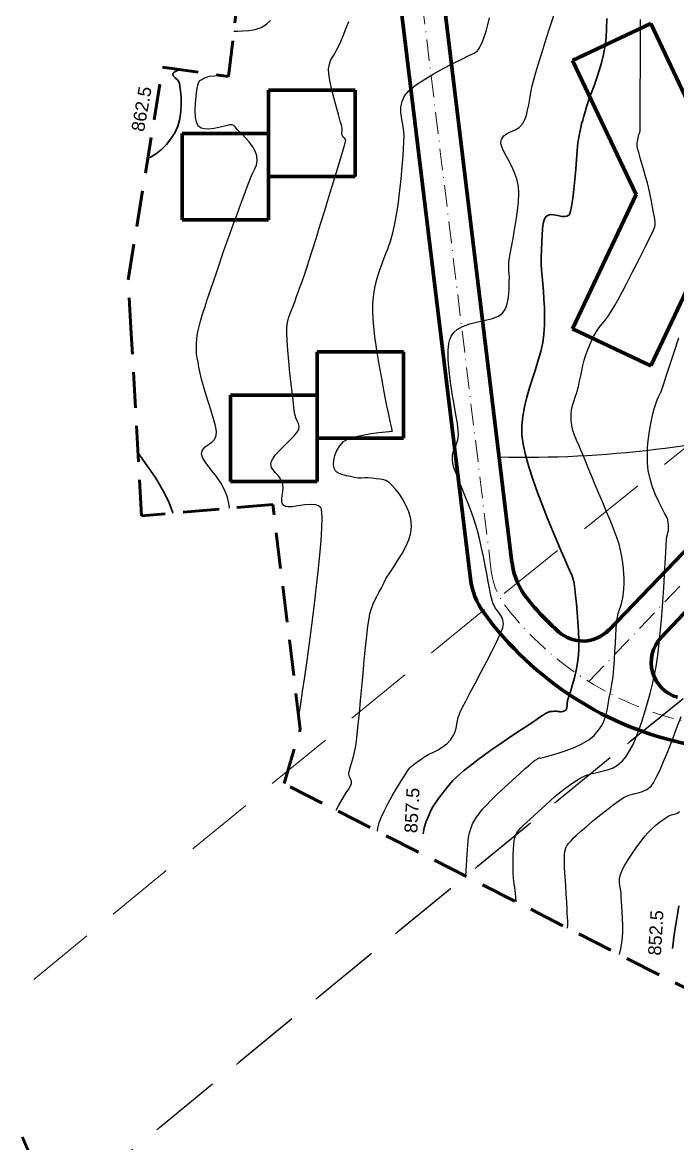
# Model space of a CAD drawing. Header units: metres. Extents: x -84 to 383, y -1857 to -1252.
# Drawn here: x -12.3 to 78.7, y -1700.8 to -1545.1 of the extents above; entities that cross this region are included whole.
import ezdxf

# ---------------------------------------------------------------- set-up
doc = ezdxf.new("R2010")
doc.units = ezdxf.units.M
doc.header["$MEASUREMENT"] = 0
for name, pattern in [('13', [5, 3, -1, 0, -1]), ('DASHED', [0.75, 0.5, -0.25]), ('HIDDEN2', [4.7625, 3.175, -1.5875])]:
    doc.linetypes.add(name, pattern=pattern)
for name, color, linetype in [('2', 5, 'Continuous'), ('aleiki', 3, 'Continuous'), ('CONT-MNR', 34, 'Continuous'), ('OGR', 41, 'Continuous')]:
    doc.layers.add(name, color=color, linetype=linetype)
for name, color, linetype, lineweight in [('new shit', 6, 'Continuous', 100), ('OS', 1, '13', 20), ('REG', 1, 'Continuous', 50), ('REGO', 1, 'Continuous', 25)]:
    doc.layers.add(name, color=color, linetype=linetype, lineweight=lineweight)
doc.styles.get("Standard").update_dxf_attribs({"font": 'arial.ttf'})

msp = doc.modelspace()

# ---------------------------------------------------------------- linework, layer by layer
at = {"layer": '2', "linetype": 'HIDDEN2', "lineweight": 20, "ltscale": 3}
for p, q in [((228.93, -1483.99), (51.87, -1626.62)), ((246.03, -1504.87), (68.97, -1647.5)), ((51.87, -1626.62), (-70.03, -1726.77)), ((68.97, -1647.5), (-52.93, -1747.65))]:
    msp.add_line(p, q, dxfattribs=at)
at = {"layer": '2', "linetype": 'HIDDEN2', "ltscale": 3}
for p, q in [((246.38, -1504.59), (69.31, -1647.22)), ((69.31, -1647.22), (-53.78, -1748.35))]:
    msp.add_line(p, q, dxfattribs=at)
at = {"layer": 'aleiki'}
msp.add_arc((57.49, -1455.18), 150.3, 268.6397, 285.21, dxfattribs=at)
at = {"layer": 'CONT-MNR'}
for p, q in [((52.34, -1545.43), (52.58, -1544.47)), ((60.92, -1545.93), (61.49, -1544.12)), ((18.34, -1546.26), (19.18, -1546.2)), ((19.18, -1546.2), (20.05, -1546.06)), ((20.05, -1546.06), (20.89, -1545.79)), ((20.89, -1545.79), (21.64, -1545.34)), ((21.64, -1545.34), (22.16, -1544.82)), ((32.26, -1546.94), (32.65, -1545.99)), ((32.65, -1545.99), (33.07, -1544.96)), ((52.03, -1546.6), (52.16, -1546.16)), ((52.16, -1546.16), (52.34, -1545.43)), ((60.37, -1547.7), (60.92, -1545.93)), ((73.53, -1547.07), (73.54, -1544.68)), ((17.09, -1546.32), (17.58, -1546.29)), ((17.58, -1546.29), (18.34, -1546.26)), ((31.67, -1548.34), (31.92, -1547.74)), ((31.92, -1547.74), (32.26, -1546.94)), ((51.46, -1548.06), (51.65, -1547.63)), ((51.65, -1547.63), (51.84, -1547.14)), ((51.84, -1547.14), (52.03, -1546.6)), ((59.85, -1549.35), (60.37, -1547.7)), ((73.53, -1549.47), (73.53, -1547.07)), ((31.05, -1549.48), (31.36, -1548.97)), ((31.36, -1548.97), (31.67, -1548.34)), ((50.44, -1549.36), (50.74, -1549.2)), ((50.74, -1549.2), (50.92, -1549.02)), ((50.92, -1549.02), (51.05, -1548.85)), ((51.05, -1548.85), (51.18, -1548.62)), ((51.18, -1548.62), (51.3, -1548.39)), ((51.3, -1548.39), (51.46, -1548.06)), ((30.35, -1550.91), (30.53, -1550.39)), ((30.53, -1550.39), (30.77, -1549.93)), ((30.77, -1549.93), (31.05, -1549.48)), ((46.15, -1551.5), (47.5, -1550.8)), ((47.5, -1550.8), (48.72, -1550.19)), ((48.72, -1550.19), (49.73, -1549.7)), ((49.73, -1549.7), (50.44, -1549.36)), ((59.03, -1552.03), (59.39, -1550.82)), ((59.39, -1550.82), (59.85, -1549.35)), ((73.52, -1551.81), (73.53, -1549.47)), ((14.34, -1552.49), (14.87, -1552.41)), ((30.24, -1551.56), (30.35, -1550.91)), ((30.26, -1552.22), (30.24, -1551.56)), ((30.42, -1553.16), (30.26, -1552.22)), ((43.45, -1553.05), (44.77, -1552.26)), ((44.77, -1552.26), (46.15, -1551.5)), ((58.77, -1552.9), (59.03, -1552.03)), ((73.51, -1554), (73.52, -1551.81)), ((11.96, -1554.49), (12.08, -1553.83)), ((12.08, -1553.83), (12.19, -1553.47)), ((12.19, -1553.47), (12.39, -1553.18)), ((12.39, -1553.18), (12.63, -1553)), ((12.63, -1553), (12.92, -1552.85)), ((12.92, -1552.85), (13.28, -1552.68)), ((13.28, -1552.68), (13.73, -1552.57)), ((13.73, -1552.57), (14.34, -1552.49)), ((30.66, -1554.28), (30.42, -1553.16)), ((41.38, -1554.59), (42.29, -1553.83)), ((42.29, -1553.83), (43.45, -1553.05)), ((58.32, -1554.84), (58.52, -1553.9)), ((58.52, -1553.9), (58.77, -1552.9)), ((73.51, -1555.98), (73.51, -1554)), ((11.75, -1556.33), (11.84, -1555.35)), ((11.84, -1555.35), (11.96, -1554.49)), ((30.96, -1555.5), (30.66, -1554.28)), ((31.28, -1556.72), (30.96, -1555.5)), ((40.45, -1556.07), (40.8, -1555.29)), ((40.8, -1555.29), (41.38, -1554.59)), ((58.16, -1555.72), (58.32, -1554.84)), ((11.72, -1557.33), (11.75, -1556.33)), ((31.6, -1557.86), (31.28, -1556.72)), ((40.27, -1557.54), (40.29, -1556.82)), ((40.29, -1556.82), (40.45, -1556.07)), ((57.87, -1557.29), (58.02, -1556.54)), ((58.02, -1556.54), (58.16, -1555.72)), ((73.5, -1557.66), (73.51, -1555.98)), ((11.78, -1558.27), (11.72, -1557.33)), ((11.91, -1558.9), (11.78, -1558.27)), ((31.87, -1558.82), (31.6, -1557.86)), ((40.35, -1558.26), (40.27, -1557.54)), ((40.49, -1559.02), (40.35, -1558.26)), ((57.19, -1559.12), (57.48, -1558.58)), ((57.48, -1558.58), (57.7, -1557.97)), ((57.7, -1557.97), (57.87, -1557.29)), ((73.49, -1558.97), (73.5, -1557.66)), ((12.06, -1559.29), (11.91, -1558.9)), ((12.19, -1559.48), (12.06, -1559.29)), ((12.26, -1559.56), (12.19, -1559.48)), ((12.36, -1559.64), (12.26, -1559.56)), ((12.57, -1559.76), (12.36, -1559.64)), ((12.96, -1559.87), (12.57, -1559.76)), ((13.56, -1559.91), (12.96, -1559.87)), ((14.38, -1559.82), (13.56, -1559.91)), ((15.21, -1559.65), (14.38, -1559.82)), ((15.96, -1559.46), (15.21, -1559.65)), ((16.54, -1559.32), (15.96, -1559.46)), ((16.86, -1559.3), (16.54, -1559.32)), ((17.1, -1559.43), (16.86, -1559.3)), ((17.27, -1559.59), (17.1, -1559.43)), ((17.42, -1559.78), (17.27, -1559.59)), ((17.61, -1560.02), (17.42, -1559.78)), ((17.84, -1560.25), (17.61, -1560.02)), ((32.06, -1559.52), (31.87, -1558.82)), ((32.14, -1559.86), (32.06, -1559.52)), ((32.08, -1560.47), (32.13, -1560.2)), ((32.13, -1560.2), (32.14, -1559.86)), ((40.62, -1559.84), (40.49, -1559.02)), ((40.71, -1560.74), (40.62, -1559.84)), ((55.51, -1560.3), (56.12, -1560.03)), ((56.12, -1560.03), (56.7, -1559.67)), ((56.7, -1559.67), (57.19, -1559.12)), ((73.43, -1560.39), (73.48, -1560.17)), ((73.48, -1559.84), (73.49, -1558.97)), ((73.48, -1560.17), (73.48, -1559.84)), ((18.23, -1560.62), (17.84, -1560.25)), ((18.71, -1561.12), (18.23, -1560.62)), ((19.22, -1561.69), (18.71, -1561.12)), ((19.69, -1562.33), (19.22, -1561.69)), ((32.11, -1560.77), (32.08, -1560.47)), ((32.28, -1561.03), (32.11, -1560.77)), ((32.49, -1561.21), (32.28, -1561.03)), ((32.62, -1561.46), (32.49, -1561.21)), ((32.54, -1561.81), (32.62, -1561.46)), ((40.65, -1562.64), (40.7, -1561.75)), ((40.7, -1561.75), (40.71, -1560.74)), ((54.17, -1561.77), (54.19, -1561.56)), ((54.21, -1562.11), (54.17, -1561.77)), ((54.19, -1561.56), (54.21, -1561.46)), ((54.21, -1561.46), (54.25, -1561.34)), ((54.25, -1561.34), (54.36, -1561.11)), ((54.36, -1561.11), (54.58, -1560.84)), ((54.58, -1560.84), (54.95, -1560.57)), ((54.95, -1560.57), (55.51, -1560.3)), ((73.09, -1561.84), (73.15, -1561.43)), ((73.15, -1561.43), (73.21, -1561.12)), ((73.21, -1561.12), (73.25, -1560.95)), ((73.25, -1560.95), (73.28, -1560.82)), ((73.28, -1560.82), (73.32, -1560.69)), ((73.32, -1560.69), (73.36, -1560.57)), ((73.36, -1560.57), (73.43, -1560.39)), ((20.07, -1562.98), (19.69, -1562.33)), ((20.28, -1563.64), (20.07, -1562.98)), ((31.95, -1563.89), (32.31, -1562.65)), ((32.31, -1562.65), (32.54, -1561.81)), ((40.58, -1563.6), (40.65, -1562.64)), ((54.38, -1562.61), (54.21, -1562.11)), ((54.71, -1563.3), (54.38, -1562.61)), ((55.13, -1564.06), (54.71, -1563.3)), ((73.08, -1562.28), (73.09, -1561.84)), ((73.14, -1562.62), (73.08, -1562.28)), ((73.29, -1563.17), (73.14, -1562.62)), ((73.49, -1563.88), (73.29, -1563.17)), ((20.02, -1565.43), (20.23, -1564.9)), ((20.23, -1564.9), (20.33, -1564.32)), ((20.33, -1564.32), (20.28, -1563.64)), ((31.48, -1565.45), (31.95, -1563.89)), ((40.43, -1565.7), (40.51, -1564.62)), ((40.51, -1564.62), (40.58, -1563.6)), ((55.59, -1564.91), (55.13, -1564.06)), ((56.02, -1565.83), (55.59, -1564.91)), ((73.73, -1564.71), (73.49, -1563.88)), ((73.99, -1565.6), (73.73, -1564.71)), ((19.45, -1566.58), (19.75, -1565.97)), ((19.75, -1565.97), (20.02, -1565.43)), ((30.93, -1567.25), (31.48, -1565.45)), ((40.33, -1566.83), (40.43, -1565.7)), ((56.37, -1566.82), (56.02, -1565.83)), ((74.25, -1566.51), (73.99, -1565.6)), ((18.66, -1568.71), (18.95, -1567.91)), ((18.95, -1567.91), (19.16, -1567.31)), ((19.16, -1567.31), (19.45, -1566.58)), ((30.33, -1569.19), (30.93, -1567.25)), ((40.06, -1569.22), (40.2, -1568)), ((40.2, -1568), (40.33, -1566.83)), ((56.58, -1567.88), (56.37, -1566.82)), ((56.63, -1568.86), (56.58, -1567.88)), ((74.49, -1567.38), (74.25, -1566.51)), ((74.69, -1568.18), (74.49, -1567.38)), ((18.3, -1569.68), (18.66, -1568.71)), ((29.71, -1571.21), (30.33, -1569.19)), ((39.89, -1570.47), (40.06, -1569.22)), ((56.58, -1570), (56.63, -1568.86)), ((74.88, -1569.05), (74.69, -1568.18)), ((75.06, -1569.93), (74.88, -1569.05)), ((17.44, -1572), (17.89, -1570.79)), ((17.89, -1570.79), (18.3, -1569.68)), ((39.68, -1571.76), (39.89, -1570.47)), ((56.45, -1571.26), (56.58, -1570)), ((75.22, -1570.76), (75.06, -1569.93)), ((75.36, -1571.5), (75.22, -1570.76)), ((16.96, -1573.3), (17.44, -1572)), ((29.09, -1573.21), (29.71, -1571.21)), ((39.44, -1573.06), (39.68, -1571.76)), ((56.06, -1573.87), (56.27, -1572.56)), ((56.27, -1572.56), (56.45, -1571.26)), ((75.46, -1572.1), (75.36, -1571.5)), ((75.53, -1572.51), (75.46, -1572.1)), ((75.56, -1572.68), (75.53, -1572.51)), ((75.55, -1572.8), (75.56, -1572.68)), ((16.47, -1574.63), (16.96, -1573.3)), ((28.5, -1575.1), (29.09, -1573.21)), ((39.16, -1574.32), (39.44, -1573.06)), ((55.84, -1575.12), (56.06, -1573.87)), ((75.18, -1574.26), (75.33, -1573.94)), ((75.33, -1573.94), (75.46, -1573.56)), ((75.46, -1573.56), (75.55, -1573.24)), ((75.54, -1572.9), (75.55, -1572.8)), ((75.56, -1572.99), (75.54, -1572.9)), ((75.55, -1573.24), (75.59, -1573.08)), ((75.59, -1573.08), (75.56, -1572.99)), ((15.99, -1575.99), (16.47, -1574.63)), ((27.96, -1576.81), (28.5, -1575.1)), ((38.46, -1576.56), (38.82, -1575.48)), ((38.82, -1575.48), (39.16, -1574.32)), ((55.62, -1576.26), (55.84, -1575.12)), ((74.36, -1575.92), (74.84, -1574.95)), ((74.84, -1574.95), (75.18, -1574.26)), ((15.09, -1578.61), (15.52, -1577.32)), ((15.52, -1577.32), (15.99, -1575.99)), ((27.5, -1578.25), (27.96, -1576.81)), ((38.07, -1577.58), (38.46, -1576.56)), ((55.3, -1578.01), (55.44, -1577.25)), ((55.44, -1577.25), (55.62, -1576.26)), ((73.11, -1578.44), (73.77, -1577.12)), ((73.77, -1577.12), (74.36, -1575.92)), ((14.67, -1579.85), (15.09, -1578.61)), ((27.16, -1579.34), (27.5, -1578.25)), ((37.32, -1579.58), (37.69, -1578.58)), ((37.69, -1578.58), (38.07, -1577.58)), ((55.24, -1578.51), (55.3, -1578.01)), ((55.24, -1579.1), (55.24, -1578.51)), ((72.4, -1579.83), (73.11, -1578.44)), ((14.25, -1581.08), (14.67, -1579.85)), ((26.68, -1580.78), (26.95, -1579.99)), ((26.95, -1579.99), (27.16, -1579.34)), ((36.99, -1580.6), (37.32, -1579.58)), ((55.28, -1579.58), (55.24, -1579.1)), ((55.33, -1580.01), (55.28, -1579.58)), ((55.36, -1580.49), (55.33, -1580.01)), ((71.7, -1581.2), (72.4, -1579.83)), ((13.84, -1582.28), (14.25, -1581.08)), ((26.01, -1582.57), (26.22, -1582.01)), ((26.22, -1582.01), (26.44, -1581.43)), ((26.44, -1581.43), (26.68, -1580.78)), ((36.5, -1582.84), (36.71, -1581.68)), ((36.71, -1581.68), (36.99, -1580.6)), ((55.29, -1582.2), (55.3, -1581.6)), ((55.3, -1581.6), (55.33, -1581.08)), ((55.33, -1581.08), (55.36, -1580.49)), ((71.04, -1582.47), (71.7, -1581.2)), ((13.09, -1584.56), (13.45, -1583.45)), ((13.45, -1583.45), (13.84, -1582.28)), ((25.54, -1583.9), (25.78, -1583.18)), ((25.78, -1583.18), (26.01, -1582.57)), ((36.37, -1584.1), (36.5, -1582.84)), ((55.04, -1584.19), (55.19, -1583.51)), ((55.19, -1583.51), (55.26, -1582.84)), ((55.26, -1582.84), (55.29, -1582.2)), ((69.97, -1584.43), (70.45, -1583.57)), ((70.45, -1583.57), (71.04, -1582.47)), ((12.76, -1585.62), (13.09, -1584.56)), ((25.06, -1585.17), (25.29, -1584.6)), ((25.29, -1584.6), (25.54, -1583.9)), ((36.37, -1585.37), (36.37, -1584.1)), ((54.37, -1585.47), (54.78, -1584.85)), ((54.78, -1584.85), (55.04, -1584.19)), ((69.48, -1585.22), (69.97, -1584.43)), ((12.23, -1587.49), (12.47, -1586.6)), ((12.47, -1586.6), (12.76, -1585.62)), ((24.56, -1586.76), (24.69, -1586.18)), ((24.69, -1586.18), (24.86, -1585.67)), ((24.86, -1585.67), (25.06, -1585.17)), ((36.48, -1586.93), (36.37, -1585.37)), ((49.85, -1586.94), (50.94, -1586.67)), ((50.94, -1586.67), (52.01, -1586.44)), ((52.01, -1586.44), (52.99, -1586.21)), ((52.99, -1586.21), (53.81, -1585.9)), ((53.81, -1585.9), (54.37, -1585.47)), ((68.2, -1586.95), (68.61, -1586.43)), ((68.61, -1586.43), (69.03, -1585.87)), ((69.03, -1585.87), (69.48, -1585.22)), ((12.06, -1588.29), (12.23, -1587.49)), ((24.44, -1588.19), (24.46, -1587.48)), ((24.49, -1589.26), (24.44, -1588.19)), ((24.46, -1587.48), (24.56, -1586.76)), ((36.68, -1588.7), (36.48, -1586.93)), ((47.38, -1588.48), (47.64, -1588.16)), ((47.64, -1588.16), (48.1, -1587.75)), ((48.1, -1587.75), (48.83, -1587.33)), ((48.83, -1587.33), (49.85, -1586.94)), ((67.02, -1588.71), (67.42, -1588.04)), ((67.42, -1588.04), (67.81, -1587.47)), ((67.81, -1587.47), (68.2, -1586.95)), ((11.89, -1590.48), (11.9, -1589.8)), ((11.9, -1589.8), (11.96, -1588.98)), ((11.96, -1588.98), (12.06, -1588.29)), ((24.59, -1590.61), (24.49, -1589.26)), ((36.95, -1590.61), (36.68, -1588.7)), ((46.83, -1590.62), (46.92, -1589.7)), ((46.92, -1589.7), (47.06, -1589.12)), ((47.06, -1589.12), (47.19, -1588.8)), ((47.19, -1588.8), (47.26, -1588.66)), ((47.26, -1588.66), (47.38, -1588.48)), ((66.25, -1590.42), (66.62, -1589.54)), ((66.62, -1589.54), (67.02, -1588.71)), ((78.22, -1590.87), (78.86, -1588.88)), ((11.93, -1591.1), (11.89, -1590.48)), ((12.01, -1591.68), (11.93, -1591.1)), ((24.73, -1592.14), (24.59, -1590.61)), ((37.27, -1592.58), (36.95, -1590.61)), ((46.84, -1591.96), (46.83, -1590.62)), ((65.73, -1592.02), (65.96, -1591.24)), ((65.96, -1591.24), (66.25, -1590.42)), ((77.63, -1592.68), (78.22, -1590.87)), ((12.12, -1592.29), (12.01, -1591.68)), ((12.25, -1592.98), (12.12, -1592.29)), ((24.88, -1593.74), (24.73, -1592.14)), ((37.61, -1594.54), (37.27, -1592.58)), ((46.96, -1593.46), (46.84, -1591.96)), ((65.39, -1593.48), (65.54, -1592.76)), ((65.54, -1592.76), (65.73, -1592.02)), ((77.12, -1594.22), (77.63, -1592.68)), ((12.4, -1593.81), (12.25, -1592.98)), ((12.59, -1594.62), (12.4, -1593.81)), ((25.05, -1595.32), (24.88, -1593.74)), ((47.15, -1595.05), (46.96, -1593.46)), ((65.09, -1594.93), (65.24, -1594.2)), ((65.24, -1594.2), (65.39, -1593.48)), ((76.72, -1595.42), (77.12, -1594.22)), ((12.87, -1595.61), (12.59, -1594.62)), ((13.21, -1596.72), (12.87, -1595.61)), ((25.22, -1596.79), (25.05, -1595.32)), ((37.96, -1596.4), (37.61, -1594.54)), ((47.4, -1596.64), (47.15, -1595.05)), ((64.7, -1596.48), (64.92, -1595.68)), ((64.92, -1595.68), (65.09, -1594.93)), ((76.46, -1596.2), (76.72, -1595.42)), ((13.59, -1597.88), (13.21, -1596.72)), ((25.37, -1598.04), (25.22, -1596.79)), ((38.3, -1598.1), (37.96, -1596.4)), ((47.66, -1598.18), (47.4, -1596.64)), ((64.27, -1597.73), (64.48, -1597.14)), ((64.48, -1597.14), (64.7, -1596.48)), ((75.65, -1598.08), (75.86, -1597.51)), ((75.86, -1597.51), (76.03, -1597.09)), ((76.03, -1597.09), (76.12, -1596.89)), ((76.12, -1596.89), (76.22, -1596.74)), ((76.22, -1596.74), (76.29, -1596.64)), ((76.29, -1596.64), (76.33, -1596.56)), ((76.33, -1596.56), (76.37, -1596.48)), ((76.37, -1596.48), (76.46, -1596.2)), ((13.95, -1599.04), (13.59, -1597.88)), ((14.28, -1600.14), (13.95, -1599.04)), ((25.48, -1598.97), (25.37, -1598.04)), ((25.56, -1599.5), (25.48, -1598.97)), ((38.6, -1599.56), (38.3, -1598.1)), ((47.91, -1599.59), (47.66, -1598.18)), ((63.9, -1599.54), (63.97, -1598.88)), ((63.97, -1598.88), (64.1, -1598.29)), ((64.1, -1598.29), (64.27, -1597.73)), ((75.26, -1599.46), (75.44, -1598.76)), ((75.44, -1598.76), (75.65, -1598.08)), ((14.53, -1601.12), (14.28, -1600.14)), ((25.7, -1600.01), (25.56, -1599.5)), ((25.88, -1600.42), (25.7, -1600.01)), ((26.05, -1600.79), (25.88, -1600.42)), ((38.84, -1600.69), (38.6, -1599.56)), ((39, -1601.43), (38.84, -1600.69)), ((48.12, -1600.81), (47.91, -1599.59)), ((63.91, -1600.33), (63.9, -1599.54)), ((64, -1601.06), (63.91, -1600.33)), ((74.88, -1601.32), (75.03, -1600.56)), ((75.03, -1600.56), (75.16, -1599.93)), ((75.16, -1599.93), (75.26, -1599.46)), ((14.67, -1601.92), (14.53, -1601.12)), ((14.66, -1602.47), (14.67, -1601.92)), ((25.44, -1602.55), (25.9, -1602.02)), ((25.9, -1602.02), (26.12, -1601.63)), ((26.15, -1601.17), (26.05, -1600.79)), ((26.12, -1601.63), (26.15, -1601.17)), ((34.94, -1602.4), (36.1, -1602.2)), ((36.1, -1602.2), (37.2, -1602.05)), ((37.2, -1602.05), (38.13, -1601.95)), ((38.13, -1601.95), (38.67, -1601.9)), ((38.67, -1601.9), (38.92, -1601.87)), ((38.92, -1601.87), (39, -1601.87)), ((39.06, -1601.7), (39, -1601.43)), ((39, -1601.87), (39.01, -1601.87)), ((39.01, -1601.87), (39.02, -1601.88)), ((39.02, -1601.88), (39.03, -1601.92)), ((39.03, -1601.92), (39.04, -1601.95)), ((39.04, -1601.95), (39.07, -1601.85)), ((39.06, -1601.78), (39.06, -1601.7)), ((39.07, -1601.85), (39.06, -1601.78)), ((48.25, -1601.76), (48.12, -1600.81)), ((48.27, -1602.38), (48.25, -1601.76)), ((64.16, -1601.75), (64, -1601.06)), ((64.38, -1602.42), (64.16, -1601.75)), ((74.62, -1603.14), (74.74, -1602.19)), ((74.74, -1602.19), (74.88, -1601.32)), ((13.13, -1604.05), (13.57, -1603.72)), ((13.57, -1603.72), (14.03, -1603.4)), ((14.03, -1603.4), (14.42, -1603)), ((14.42, -1603), (14.66, -1602.47)), ((24.14, -1603.85), (24.83, -1603.17)), ((24.83, -1603.17), (25.44, -1602.55)), ((31.8, -1603.88), (32.32, -1603.31)), ((32.32, -1603.31), (32.94, -1602.95)), ((32.94, -1602.95), (33.85, -1602.65)), ((33.85, -1602.65), (34.94, -1602.4)), ((47.77, -1604.12), (47.98, -1603.63)), ((47.98, -1603.63), (48.16, -1603.07)), ((48.16, -1603.07), (48.27, -1602.38)), ((64.65, -1603.11), (64.38, -1602.42)), ((64.96, -1603.82), (64.65, -1603.11)), ((65.3, -1604.58), (64.96, -1603.82)), ((74.53, -1604.15), (74.62, -1603.14)), ((12.62, -1604.93), (12.63, -1604.81)), ((12.62, -1605.01), (12.62, -1604.93)), ((12.64, -1605.2), (12.62, -1605.01)), ((12.63, -1604.81), (12.69, -1604.61)), ((12.76, -1605.51), (12.64, -1605.2)), ((12.69, -1604.61), (12.84, -1604.34)), ((12.84, -1604.34), (13.13, -1604.05)), ((22.49, -1605.69), (22.85, -1605.2)), ((22.85, -1605.2), (23.45, -1604.54)), ((23.45, -1604.54), (24.14, -1603.85)), ((30.95, -1605.95), (31.11, -1605.26)), ((31.11, -1605.26), (31.4, -1604.55)), ((31.4, -1604.55), (31.8, -1603.88)), ((47.42, -1605.83), (47.45, -1605.16)), ((47.45, -1605.16), (47.58, -1604.61)), ((47.58, -1604.61), (47.77, -1604.12)), ((65.66, -1605.42), (65.3, -1604.58)), ((74.49, -1605.21), (74.53, -1604.15)), ((74.51, -1606.27), (74.49, -1605.21)), ((13.02, -1605.97), (12.76, -1605.51)), ((13.48, -1606.62), (13.02, -1605.97)), ((14.05, -1607.35), (13.48, -1606.62)), ((22.23, -1606.3), (22.25, -1606.21)), ((22.23, -1606.41), (22.23, -1606.3)), ((22.25, -1606.62), (22.23, -1606.41)), ((22.25, -1606.21), (22.31, -1606.01)), ((22.33, -1606.91), (22.25, -1606.62)), ((22.31, -1606.01), (22.49, -1605.69)), ((22.53, -1607.24), (22.33, -1606.91)), ((30.93, -1606.46), (30.95, -1605.95)), ((30.97, -1606.81), (30.93, -1606.46)), ((31.02, -1607.01), (30.97, -1606.81)), ((47.5, -1606.36), (47.42, -1605.83)), ((47.69, -1607.03), (47.5, -1606.36)), ((66.04, -1606.36), (65.66, -1605.42)), ((66.36, -1607.19), (66.04, -1606.36)), ((74.62, -1607.33), (74.51, -1606.27)), ((14.67, -1608.16), (14.05, -1607.35)), ((15.27, -1609.05), (14.67, -1608.16)), ((22.86, -1607.63), (22.53, -1607.24)), ((23.24, -1608.03), (22.86, -1607.63)), ((23.59, -1608.49), (23.24, -1608.03)), ((23.85, -1609.06), (23.59, -1608.49)), ((31.06, -1607.1), (31.02, -1607.01)), ((31.1, -1607.19), (31.06, -1607.1)), ((31.21, -1607.35), (31.1, -1607.19)), ((31.4, -1607.54), (31.21, -1607.35)), ((31.72, -1607.75), (31.4, -1607.54)), ((32.2, -1607.94), (31.72, -1607.75)), ((32.73, -1608.07), (32.2, -1607.94)), ((33.28, -1608.17), (32.73, -1608.07)), ((33.82, -1608.28), (33.28, -1608.17)), ((34.37, -1608.38), (33.82, -1608.28)), ((34.83, -1608.39), (34.37, -1608.38)), ((35.25, -1608.36), (34.83, -1608.39)), ((35.71, -1608.36), (35.25, -1608.36)), ((36.28, -1608.41), (35.71, -1608.36)), ((36.86, -1608.47), (36.28, -1608.41)), ((37.35, -1608.51), (36.86, -1608.47)), ((37.79, -1608.58), (37.35, -1608.51)), ((47.98, -1607.82), (47.69, -1607.03)), ((48.33, -1608.72), (47.98, -1607.82)), ((66.76, -1608.18), (66.36, -1607.19)), ((67.24, -1609.3), (66.76, -1608.18)), ((74.86, -1608.49), (74.62, -1607.33)), ((75.21, -1609.62), (74.86, -1608.49)), ((15.81, -1610.01), (15.27, -1609.05)), ((16.21, -1611.05), (15.81, -1610.01)), ((23.95, -1609.69), (23.85, -1609.06)), ((23.91, -1610.28), (23.95, -1609.69)), ((38.21, -1608.73), (37.79, -1608.58)), ((38.65, -1609.01), (38.21, -1608.73)), ((39, -1609.34), (38.65, -1609.01)), ((39.46, -1609.84), (39, -1609.34)), ((39.97, -1610.49), (39.46, -1609.84)), ((48.73, -1609.71), (48.33, -1608.72)), ((49.17, -1610.78), (48.73, -1609.71)), ((67.75, -1610.51), (67.24, -1609.3)), ((75.64, -1610.69), (75.21, -1609.62)), ((16.44, -1612.14), (16.21, -1611.05)), ((23.74, -1611.33), (23.81, -1610.83)), ((23.77, -1611.7), (23.74, -1611.33)), ((23.81, -1610.83), (23.91, -1610.28)), ((40.49, -1611.26), (39.97, -1610.49)), ((40.98, -1612.13), (40.49, -1611.26)), ((49.62, -1611.92), (49.17, -1610.78)), ((68.29, -1611.77), (67.75, -1610.51)), ((76.08, -1611.67), (75.64, -1610.69)), ((16.47, -1612.57), (16.44, -1612.14)), ((23.86, -1611.95), (23.77, -1611.7)), ((23.96, -1612.11), (23.86, -1611.95)), ((24.03, -1612.18), (23.96, -1612.11)), ((24.1, -1612.24), (24.03, -1612.18)), ((24.27, -1612.33), (24.1, -1612.24)), ((24.61, -1612.38), (24.27, -1612.33)), ((25.19, -1612.36), (24.61, -1612.38)), ((26.04, -1612.24), (25.19, -1612.36)), ((26.95, -1612.1), (26.04, -1612.24)), ((27.83, -1612.04), (26.95, -1612.1)), ((28.46, -1612.1), (27.83, -1612.04)), ((28.86, -1612.25), (28.46, -1612.1)), ((29.07, -1612.4), (28.86, -1612.25)), ((29.17, -1612.5), (29.07, -1612.4)), ((29.2, -1612.56), (29.17, -1612.5)), ((29.26, -1612.73), (29.2, -1612.56)), ((29.32, -1613.14), (29.26, -1612.73)), ((29.35, -1613.95), (29.32, -1613.14)), ((41.38, -1613.07), (40.98, -1612.13)), ((41.66, -1614.06), (41.38, -1613.07)), ((50.06, -1613.1), (49.62, -1611.92)), ((50.48, -1614.31), (50.06, -1613.1)), ((68.83, -1613.05), (68.29, -1611.77)), ((69.35, -1614.31), (68.83, -1613.05)), ((76.52, -1612.53), (76.08, -1611.67)), ((76.89, -1613.25), (76.52, -1612.53)), ((29.31, -1615.34), (29.35, -1613.95)), ((41.77, -1615.07), (41.66, -1614.06)), ((50.85, -1615.54), (50.48, -1614.31)), ((69.82, -1615.51), (69.35, -1614.31)), ((77.17, -1613.79), (76.89, -1613.25)), ((77.31, -1614.14), (77.17, -1613.79)), ((77.39, -1614.59), (77.31, -1614.14)), ((77.43, -1614.98), (77.39, -1614.59)), ((29.2, -1617.07), (29.31, -1615.34)), ((41.39, -1616.94), (41.67, -1615.99)), ((41.67, -1615.99), (41.77, -1615.07)), ((51.18, -1616.79), (50.85, -1615.54)), ((70.23, -1616.61), (69.82, -1615.51)), ((77.19, -1616.56), (77.27, -1616.23)), ((77.27, -1616.23), (77.35, -1615.97)), ((77.35, -1615.97), (77.41, -1615.64)), ((77.41, -1615.64), (77.43, -1615.33)), ((77.43, -1615.33), (77.43, -1614.98)), ((29.02, -1619.09), (29.2, -1617.07)), ((40.97, -1617.9), (41.39, -1616.94)), ((51.48, -1618.05), (51.18, -1616.79)), ((70.56, -1617.58), (70.23, -1616.61)), ((70.77, -1618.38), (70.56, -1617.58)), ((77.06, -1618.75), (77.12, -1617.64)), ((77.12, -1617.64), (77.16, -1616.88)), ((77.16, -1616.88), (77.19, -1616.56)), ((28.8, -1621.34), (29.02, -1619.09)), ((39.87, -1619.8), (40.45, -1618.86)), ((40.45, -1618.86), (40.97, -1617.9)), ((51.74, -1619.29), (51.48, -1618.05)), ((51.98, -1620.5), (51.74, -1619.29)), ((70.96, -1619.29), (70.77, -1618.38)), ((71.1, -1620.15), (70.96, -1619.29)), ((76.98, -1620.17), (77.06, -1618.75)), ((38.73, -1621.53), (39.29, -1620.69)), ((39.29, -1620.69), (39.87, -1619.8)), ((52.19, -1621.66), (51.98, -1620.5)), ((71.19, -1620.95), (71.1, -1620.15)), ((71.24, -1621.69), (71.19, -1620.95)), ((76.88, -1621.81), (76.98, -1620.17)), ((28.53, -1623.75), (28.8, -1621.34)), ((37.89, -1622.97), (38.25, -1622.3)), ((38.25, -1622.3), (38.73, -1621.53)), ((52.39, -1622.73), (52.19, -1621.66)), ((71.26, -1622.39), (71.24, -1621.69)), ((71.26, -1623.06), (71.26, -1622.39)), ((76.76, -1623.63), (76.88, -1621.81)), ((28.23, -1626.26), (28.53, -1623.75)), ((37.22, -1624.29), (37.53, -1623.7)), ((37.53, -1623.7), (37.89, -1622.97)), ((52.56, -1623.69), (52.39, -1622.73)), ((52.72, -1624.52), (52.56, -1623.69)), ((71.18, -1624.31), (71.22, -1623.7)), ((71.22, -1623.7), (71.26, -1623.06)), ((76.63, -1625.55), (76.76, -1623.63)), ((36.45, -1625.85), (36.68, -1625.32)), ((36.68, -1625.32), (36.94, -1624.82)), ((36.94, -1624.82), (37.22, -1624.29)), ((52.88, -1625.2), (52.72, -1624.52)), ((53.03, -1625.71), (52.88, -1625.2)), ((70.79, -1626.11), (70.95, -1625.61)), ((70.95, -1625.61), (71.08, -1625.03)), ((71.08, -1625.03), (71.18, -1624.31)), ((76.48, -1627.52), (76.63, -1625.55)), ((27.91, -1628.8), (28.23, -1626.26)), ((35.99, -1627.23), (36.22, -1626.47)), ((36.22, -1626.47), (36.45, -1625.85)), ((53.31, -1626.31), (53.03, -1625.71)), ((53.63, -1626.78), (53.31, -1626.31)), ((53.96, -1627.19), (53.63, -1626.78)), ((54.24, -1627.6), (53.96, -1627.19)), ((70.3, -1627.91), (70.45, -1627.2)), ((70.45, -1627.2), (70.61, -1626.62)), ((70.61, -1626.62), (70.79, -1626.11)), ((35.71, -1628.95), (35.86, -1627.9)), ((35.86, -1627.9), (35.99, -1627.23)), ((54.45, -1628.06), (54.24, -1627.6)), ((54.41, -1629.17), (54.53, -1628.63)), ((54.53, -1628.63), (54.45, -1628.06)), ((70.16, -1629.3), (70.22, -1628.51)), ((70.22, -1628.51), (70.3, -1627.91)), ((76.31, -1629.46), (76.48, -1627.52)), ((27.58, -1631.3), (27.91, -1628.8)), ((35.38, -1631.9), (35.55, -1630.3)), ((35.55, -1630.3), (35.71, -1628.95)), ((53.54, -1631.17), (54.06, -1630.04)), ((54.06, -1630.04), (54.41, -1629.17)), ((70.05, -1631.32), (70.11, -1630.25)), ((70.11, -1630.25), (70.16, -1629.3)), ((76.13, -1631.32), (76.31, -1629.46)), ((27.25, -1633.72), (27.58, -1631.3)), ((52.89, -1632.48), (53.54, -1631.17)), ((69.99, -1632.46), (70.05, -1631.32)), ((75.93, -1633.03), (76.13, -1631.32)), ((35.2, -1633.66), (35.38, -1631.9)), ((52.16, -1633.91), (52.89, -1632.48)), ((69.92, -1633.63), (69.99, -1632.46)), ((75.71, -1634.53), (75.93, -1633.03)), ((26.93, -1635.97), (27.25, -1633.72)), ((35.02, -1635.53), (35.2, -1633.66)), ((51.38, -1635.38), (52.16, -1633.91)), ((69.72, -1635.94), (69.83, -1634.81)), ((69.83, -1634.81), (69.92, -1633.63)), ((75.48, -1635.75), (75.71, -1634.53)), ((26.64, -1638), (26.93, -1635.97)), ((34.84, -1637.42), (35.02, -1635.53)), ((50.62, -1636.82), (51.38, -1635.38)), ((69.58, -1636.99), (69.72, -1635.94)), ((75.18, -1637.02), (75.48, -1635.75)), ((26.38, -1639.75), (26.64, -1638)), ((34.67, -1639.28), (34.84, -1637.42)), ((49.9, -1638.16), (50.62, -1636.82)), ((69.2, -1638.92), (69.41, -1637.92)), ((69.41, -1637.92), (69.58, -1636.99)), ((74.87, -1638.3), (75.18, -1637.02)), ((34.51, -1641.03), (34.67, -1639.28)), ((48.8, -1640.27), (49.27, -1639.34)), ((49.27, -1639.34), (49.9, -1638.16)), ((69.04, -1639.81), (69.2, -1638.92)), ((74.16, -1640.86), (74.53, -1639.59)), ((74.53, -1639.59), (74.87, -1638.3)), ((26.09, -1641.54), (26.16, -1641.15)), ((26.16, -1641.15), (26.38, -1639.75)), ((34.36, -1642.61), (34.51, -1641.03)), ((48.24, -1641.65), (48.5, -1640.9)), ((48.5, -1640.9), (48.8, -1640.27)), ((68.71, -1641.35), (68.89, -1640.61)), ((68.89, -1640.61), (69.04, -1639.81)), ((73.78, -1642.09), (74.16, -1640.86)), ((34.23, -1643.93), (34.36, -1642.61)), ((47.99, -1642.9), (48.1, -1642.3)), ((48.1, -1642.3), (48.24, -1641.65)), ((67.71, -1643.41), (68.15, -1642.73)), ((68.15, -1642.73), (68.48, -1642.05)), ((68.48, -1642.05), (68.71, -1641.35)), ((73.37, -1643.26), (73.78, -1642.09)), ((78.55, -1643.18), (79.16, -1641.49)), ((34.12, -1644.94), (34.23, -1643.93)), ((47.22, -1644.67), (47.62, -1644.04)), ((47.62, -1644.04), (47.86, -1643.46)), ((47.86, -1643.46), (47.99, -1642.9)), ((66.35, -1644.74), (67.1, -1644.12)), ((67.1, -1644.12), (67.71, -1643.41)), ((72.95, -1644.36), (73.37, -1643.26)), ((77.93, -1644.82), (78.55, -1643.18)), ((33.85, -1646.43), (34.03, -1645.56)), ((34.03, -1645.56), (34.12, -1644.94)), ((45.35, -1646.15), (46.02, -1645.75)), ((46.02, -1645.75), (46.66, -1645.27)), ((46.66, -1645.27), (47.22, -1644.67)), ((63.21, -1646.23), (64.33, -1645.8)), ((64.33, -1645.8), (65.4, -1645.3)), ((65.4, -1645.3), (66.35, -1644.74)), ((72.03, -1646.27), (72.5, -1645.37)), ((72.5, -1645.37), (72.95, -1644.36)), ((77.33, -1646.35), (77.93, -1644.82)), ((33.43, -1647.97), (33.64, -1647.24)), ((33.64, -1647.24), (33.85, -1646.43)), ((42.94, -1647.51), (43.3, -1647.27)), ((43.3, -1647.27), (43.71, -1646.99)), ((43.71, -1646.99), (44.15, -1646.74)), ((44.15, -1646.74), (44.71, -1646.47)), ((44.71, -1646.47), (45.35, -1646.15)), ((59.11, -1647.46), (59.35, -1647.3)), ((59.35, -1647.3), (59.45, -1647.24)), ((59.45, -1647.24), (59.53, -1647.25)), ((59.53, -1647.25), (59.61, -1647.26)), ((59.61, -1647.26), (59.81, -1647.21)), ((59.81, -1647.21), (60.35, -1647.08)), ((60.35, -1647.08), (61.15, -1646.87)), ((61.15, -1646.87), (62.13, -1646.59)), ((62.13, -1646.59), (63.21, -1646.23)), ((71.05, -1647.64), (71.55, -1647.03)), ((71.55, -1647.03), (72.03, -1646.27)), ((76.75, -1647.75), (77.33, -1646.35)), ((33.12, -1649.12), (33.25, -1648.61)), ((33.25, -1648.61), (33.43, -1647.97)), ((41.13, -1649.13), (41.33, -1648.84)), ((41.33, -1648.84), (41.52, -1648.61)), ((41.52, -1648.61), (41.69, -1648.44)), ((41.69, -1648.44), (41.87, -1648.29)), ((41.87, -1648.29), (42.1, -1648.1)), ((42.34, -1647.92), (42.62, -1647.72)), ((42.62, -1647.72), (42.94, -1647.51)), ((56.72, -1649.47), (57.55, -1648.73)), ((57.55, -1648.73), (58.16, -1648.19)), ((58.16, -1648.19), (58.47, -1647.92)), ((58.47, -1647.92), (58.79, -1647.67)), ((58.79, -1647.67), (59.11, -1647.46)), ((68.22, -1649.1), (68.94, -1648.92)), ((68.94, -1648.92), (69.65, -1648.66)), ((69.65, -1648.66), (70.35, -1648.25)), ((70.35, -1648.25), (71.05, -1647.64)), ((75.73, -1649.98), (76.21, -1648.98)), ((76.21, -1648.98), (76.75, -1647.75)), ((33.07, -1649.49), (33.12, -1649.12)), ((33.14, -1649.86), (33.07, -1649.49)), ((33.27, -1650.15), (33.14, -1649.86)), ((33.4, -1650.43), (33.27, -1650.15)), ((33.42, -1650.78), (33.4, -1650.43)), ((39.68, -1651.48), (40.26, -1650.52)), ((40.26, -1650.52), (40.76, -1649.71)), ((40.76, -1649.71), (41.13, -1649.13)), ((54.72, -1651.3), (55.75, -1650.35)), ((55.75, -1650.35), (56.72, -1649.47)), ((64, -1650.79), (64.91, -1650.21)), ((64.91, -1650.21), (65.82, -1649.75)), ((65.82, -1649.75), (66.66, -1649.45)), ((66.66, -1649.45), (67.46, -1649.26)), ((67.46, -1649.26), (68.22, -1649.1)), ((75.32, -1650.72), (75.73, -1649.98)), ((32.6, -1652.25), (33.01, -1651.61)), ((33.01, -1651.61), (33.3, -1651.11)), ((33.3, -1651.11), (33.42, -1650.78)), ((39.08, -1652.53), (39.68, -1651.48)), ((53.71, -1652.25), (54.72, -1651.3)), ((61.66, -1652.61), (62.38, -1652.01)), ((62.38, -1652.01), (63.16, -1651.39)), ((63.16, -1651.39), (64, -1650.79)), ((72.59, -1652.22), (73.22, -1652.08)), ((73.22, -1652.08), (73.83, -1651.92)), ((73.83, -1651.92), (74.41, -1651.65)), ((74.41, -1651.65), (75, -1651.17)), ((75, -1651.17), (75.32, -1650.72)), ((31.61, -1653.89), (32.12, -1653.02)), ((32.12, -1653.02), (32.6, -1652.25)), ((37.95, -1654.63), (38.48, -1653.6)), ((38.48, -1653.6), (39.08, -1652.53)), ((52.05, -1653.88), (52.79, -1653.13)), ((52.79, -1653.13), (53.71, -1652.25)), ((60.41, -1653.75), (61.01, -1653.2)), ((61.01, -1653.2), (61.66, -1652.61)), ((69.72, -1653.78), (70.52, -1653.19)), ((70.52, -1653.19), (71.15, -1652.78)), ((71.15, -1652.78), (71.9, -1652.42)), ((71.9, -1652.42), (72.59, -1652.22)), ((31.28, -1654.51), (31.61, -1653.89)), ((37.52, -1655.54), (37.95, -1654.63)), ((50.77, -1655.49), (51.13, -1655.01)), ((51.13, -1655.01), (51.57, -1654.43)), ((51.57, -1654.43), (52.05, -1653.88)), ((58.77, -1655.23), (59.38, -1654.7)), ((59.38, -1654.7), (59.86, -1654.26)), ((59.86, -1654.26), (60.41, -1653.75)), ((67.85, -1655.25), (68.81, -1654.48)), ((68.81, -1654.48), (69.72, -1653.78)), ((77.39, -1655.34), (77.84, -1655.15)), ((77.84, -1655.15), (78.23, -1655.06)), ((78.23, -1655.06), (78.59, -1654.95)), ((78.59, -1654.95), (78.94, -1654.69)), ((37.07, -1657), (37.25, -1656.27)), ((37.25, -1656.27), (37.52, -1655.54)), ((50.02, -1656.97), (50.24, -1656.42)), ((50.24, -1656.42), (50.48, -1655.95)), ((50.48, -1655.95), (50.77, -1655.49)), ((56.92, -1656.96), (57.27, -1656.61)), ((57.27, -1656.61), (57.7, -1656.2)), ((57.7, -1656.2), (58.21, -1655.73)), ((58.21, -1655.73), (58.77, -1655.23)), ((65.99, -1656.8), (66.89, -1656.04)), ((66.89, -1656.04), (67.85, -1655.25)), ((75.14, -1657.05), (75.66, -1656.58)), ((75.66, -1656.58), (76.16, -1656.18)), ((76.16, -1656.18), (76.63, -1655.84)), ((76.63, -1655.84), (77.04, -1655.56)), ((77.04, -1655.56), (77.39, -1655.34)), ((37.01, -1657.42), (37.07, -1657)), ((49.56, -1659.35), (49.68, -1658.32)), ((49.68, -1658.32), (49.8, -1657.66)), ((49.8, -1657.66), (50.02, -1656.97)), ((56.08, -1658.35), (56.19, -1658.01)), ((56.19, -1658.01), (56.31, -1657.76)), ((56.31, -1657.76), (56.47, -1657.52)), ((56.47, -1657.52), (56.69, -1657.23)), ((56.69, -1657.23), (56.92, -1656.96)), ((64.26, -1658.36), (64.62, -1658.01)), ((64.62, -1658.01), (65.21, -1657.47)), ((65.21, -1657.47), (65.99, -1656.8)), ((73.61, -1658.81), (74.16, -1658.13)), ((74.16, -1658.13), (74.61, -1657.6)), ((74.61, -1657.6), (75.14, -1657.05)), ((49.46, -1660.64), (49.56, -1659.35)), ((55.91, -1659.95), (55.95, -1659.26)), ((55.95, -1659.26), (56.01, -1658.71)), ((56.01, -1658.71), (56.08, -1658.35)), ((63.03, -1660.22), (63.19, -1659.75)), ((63.19, -1659.75), (63.38, -1659.38)), ((63.38, -1659.38), (63.61, -1659.07)), ((63.61, -1659.07), (63.9, -1658.74)), ((63.9, -1658.74), (64.26, -1658.36)), ((72.42, -1660.46), (73.02, -1659.61)), ((73.02, -1659.61), (73.61, -1658.81)), ((49.37, -1662.12), (49.46, -1660.64)), ((55.85, -1661.63), (55.87, -1660.75)), ((55.87, -1660.75), (55.91, -1659.95)), ((62.97, -1660.71), (63.03, -1660.22)), ((62.97, -1661.52), (62.97, -1660.71)), ((71.35, -1662.13), (71.85, -1661.31)), ((71.85, -1661.31), (72.42, -1660.46)), ((49.3, -1663.68), (49.37, -1662.12)), ((55.84, -1662.55), (55.85, -1661.63)), ((55.86, -1663.21), (55.84, -1662.55)), ((63.01, -1662.56), (62.97, -1661.52)), ((63.07, -1663.74), (63.01, -1662.56)), ((70.74, -1663.42), (70.97, -1662.85)), ((70.97, -1662.85), (71.35, -1662.13)), ((49.3, -1663.69), (49.3, -1663.68)), ((55.93, -1663.95), (55.86, -1663.21)), ((56.02, -1664.75), (55.93, -1663.95)), ((63.15, -1664.98), (63.07, -1663.74)), ((70.61, -1664.52), (70.62, -1664.02)), ((70.67, -1664.99), (70.61, -1664.52)), ((70.62, -1664.02), (70.74, -1663.42)), ((56.13, -1665.63), (56.02, -1664.75)), ((56.22, -1666.57), (56.13, -1665.63)), ((63.23, -1666.19), (63.15, -1664.98)), ((70.76, -1665.46), (70.67, -1664.99)), ((70.84, -1665.99), (70.76, -1665.46)), ((70.87, -1666.64), (70.84, -1665.99)), ((56.27, -1667.24), (56.22, -1666.57)), ((63.31, -1667.28), (63.23, -1666.19)), ((63.36, -1668.16), (63.31, -1667.28)), ((70.89, -1667.18), (70.87, -1666.64)), ((70.95, -1667.86), (70.89, -1667.18)), ((63.38, -1668.75), (63.36, -1668.16)), ((63.4, -1669.4), (63.38, -1668.75)), ((71.01, -1668.65), (70.95, -1667.86)), ((71.06, -1669.54), (71.01, -1668.65)), ((63.44, -1669.93), (63.4, -1669.4)), ((63.41, -1670.88), (63.46, -1670.41)), ((63.46, -1670.41), (63.44, -1669.93)), ((71.09, -1670.5), (71.06, -1669.54)), ((71.07, -1671.54), (71.09, -1670.5)), ((70.98, -1672.62), (71.07, -1671.54)), ((70.61, -1674.55), (70.81, -1673.74)), ((70.81, -1673.74), (70.98, -1672.62))]:
    msp.add_line(p, q, dxfattribs=at)
at = {"layer": 'CONT-MNR', "lineweight": 30}
for p, q in [((68.83, -1545.95), (68.87, -1544.53)), ((68.75, -1547.22), (68.83, -1545.95)), ((68.63, -1548.29), (68.75, -1547.22)), ((68.41, -1549.54), (68.63, -1548.29)), ((67.82, -1551.79), (68.13, -1550.71)), ((68.13, -1550.71), (68.41, -1549.54)), ((8.62, -1552.2), (8.83, -1551.98)), ((8.68, -1552.5), (8.62, -1552.2)), ((8.83, -1551.98), (9.27, -1551.78)), ((9.27, -1551.78), (9.61, -1551.67)), ((67.49, -1552.81), (67.82, -1551.79)), ((8.96, -1552.79), (8.68, -1552.5)), ((9.3, -1553.12), (8.96, -1552.79)), ((9.54, -1553.55), (9.3, -1553.12)), ((9.61, -1553.95), (9.54, -1553.55)), ((9.7, -1554.59), (9.61, -1553.95)), ((66.82, -1554.61), (67.15, -1553.75)), ((67.15, -1553.75), (67.49, -1552.81)), ((9.77, -1555.43), (9.7, -1554.59)), ((9.79, -1556.4), (9.77, -1555.43)), ((66.25, -1556.14), (66.52, -1555.41)), ((66.52, -1555.41), (66.82, -1554.61)), ((9.74, -1557.44), (9.79, -1556.4)), ((65.84, -1557.53), (66.04, -1556.8)), ((66.04, -1556.8), (66.25, -1556.14)), ((9.32, -1559.52), (9.59, -1558.5)), ((9.59, -1558.5), (9.74, -1557.44)), ((65.37, -1559.17), (65.51, -1558.66)), ((65.51, -1558.66), (65.66, -1558.13)), ((65.66, -1558.13), (65.84, -1557.53)), ((8.9, -1560.44), (9.32, -1559.52)), ((65.11, -1560.33), (65.24, -1559.71)), ((65.24, -1559.71), (65.37, -1559.17)), ((7.74, -1562.05), (8.36, -1561.27)), ((8.36, -1561.27), (8.9, -1560.44)), ((64.85, -1561.82), (64.96, -1561.07)), ((64.96, -1561.07), (65.11, -1560.33)), ((5.63, -1563.78), (6.36, -1563.32)), ((6.36, -1563.32), (7.07, -1562.74)), ((7.07, -1562.74), (7.74, -1562.05)), ((64.65, -1564.11), (64.75, -1562.86)), ((64.75, -1562.86), (64.85, -1561.82)), ((5.15, -1563.97), (5.63, -1563.78)), ((64.54, -1565.49), (64.65, -1564.11)), ((64.42, -1566.91), (64.54, -1565.49)), ((64.29, -1568.3), (64.42, -1566.91)), ((63.98, -1570.64), (64.15, -1569.57)), ((64.15, -1569.57), (64.29, -1568.3)), ((63.83, -1571.3), (63.98, -1570.64)), ((60.04, -1573.01), (60.18, -1572.52)), ((60.18, -1572.52), (60.32, -1572.23)), ((60.32, -1572.23), (60.44, -1572.07)), ((60.44, -1572.07), (60.5, -1572)), ((60.5, -1572), (60.58, -1571.94)), ((60.58, -1571.94), (60.75, -1571.85)), ((60.75, -1571.85), (61.04, -1571.78)), ((61.04, -1571.78), (61.47, -1571.81)), ((61.47, -1571.81), (62.04, -1571.93)), ((62.04, -1571.93), (62.61, -1572.05)), ((62.61, -1572.05), (63.04, -1572.07)), ((63.04, -1572.07), (63.33, -1572.01)), ((63.33, -1572.01), (63.5, -1571.92)), ((63.5, -1571.92), (63.58, -1571.85)), ((63.58, -1571.85), (63.62, -1571.8)), ((63.62, -1571.8), (63.71, -1571.65)), ((63.71, -1571.65), (63.83, -1571.3)), ((59.87, -1574.65), (59.93, -1573.76)), ((59.93, -1573.76), (60.04, -1573.01)), ((59.81, -1576.68), (59.84, -1575.63)), ((59.84, -1575.63), (59.87, -1574.65)), ((59.77, -1577.78), (59.81, -1576.68)), ((59.77, -1578.58), (59.77, -1577.78)), ((59.8, -1579.45), (59.77, -1578.58)), ((59.87, -1580.39), (59.8, -1579.45)), ((59.96, -1581.38), (59.87, -1580.39)), ((60.05, -1582.43), (59.96, -1581.38)), ((60.14, -1583.53), (60.05, -1582.43)), ((60.2, -1584.68), (60.14, -1583.53)), ((60.23, -1585.88), (60.2, -1584.68)), ((60.21, -1587.11), (60.23, -1585.88)), ((60.13, -1588.38), (60.21, -1587.11)), ((59.69, -1590.78), (59.96, -1589.57)), ((59.96, -1589.57), (60.13, -1588.38)), ((59.35, -1592.02), (59.69, -1590.78)), ((58.96, -1593.28), (59.35, -1592.02)), ((58.54, -1594.55), (58.96, -1593.28)), ((57.75, -1597.15), (58.13, -1595.85)), ((58.13, -1595.85), (58.54, -1594.55)), ((57.43, -1598.47), (57.75, -1597.15)), ((57.19, -1599.79), (57.43, -1598.47)), ((57.06, -1601.12), (57.19, -1599.79)), ((57.07, -1602.44), (57.06, -1601.12)), ((57.23, -1603.69), (57.07, -1602.44)), ((57.56, -1605.16), (57.23, -1603.69)), ((4.21, -1605.49), (3.77, -1604.86)), ((58.02, -1606.8), (57.56, -1605.16)), ((4.84, -1606.36), (4.21, -1605.49)), ((5.53, -1607.33), (4.84, -1606.36)), ((58.59, -1608.55), (58.02, -1606.8)), ((6.24, -1608.37), (5.53, -1607.33)), ((6.93, -1609.48), (6.24, -1608.37)), ((7.57, -1610.64), (6.93, -1609.48)), ((59.23, -1610.37), (58.59, -1608.55)), ((8.13, -1611.83), (7.57, -1610.64)), ((59.92, -1612.19), (59.23, -1610.37)), ((8.57, -1613.05), (8.13, -1611.83)), ((8.62, -1613.24), (8.57, -1613.05)), ((60.63, -1613.97), (59.92, -1612.19)), ((61.32, -1615.65), (60.63, -1613.97)), ((61.97, -1617.18), (61.32, -1615.65)), ((62.54, -1618.51), (61.97, -1617.18)), ((63, -1619.57), (62.54, -1618.51)), ((63.33, -1620.33), (63, -1619.57)), ((63.5, -1620.73), (63.33, -1620.33)), ((63.68, -1621.16), (63.5, -1620.73)), ((63.84, -1621.5), (63.68, -1621.16)), ((63.99, -1621.81), (63.84, -1621.5)), ((64.12, -1622.16), (63.99, -1621.81)), ((64.24, -1622.61), (64.12, -1622.16)), ((64.31, -1623.03), (64.24, -1622.61)), ((64.41, -1623.75), (64.31, -1623.03)), ((64.53, -1624.7), (64.41, -1623.75)), ((64.64, -1625.82), (64.53, -1624.7)), ((64.76, -1627.06), (64.64, -1625.82)), ((64.86, -1628.36), (64.76, -1627.06)), ((64.94, -1629.65), (64.86, -1628.36)), ((64.99, -1630.9), (64.94, -1629.65)), ((64.99, -1632.02), (64.99, -1630.9)), ((64.81, -1634.05), (64.95, -1632.98)), ((64.95, -1632.98), (64.99, -1632.02)), ((64.61, -1635.11), (64.81, -1634.05)), ((64.11, -1637.05), (64.37, -1636.12)), ((64.37, -1636.12), (64.61, -1635.11)), ((63.64, -1638.53), (63.86, -1637.87)), ((63.86, -1637.87), (64.11, -1637.05)), ((63.36, -1639.85), (63.37, -1639.59)), ((63.37, -1639.59), (63.41, -1639.27)), ((63.41, -1639.27), (63.48, -1639.01)), ((63.48, -1639.01), (63.64, -1638.53)), ((59.93, -1641.34), (60.34, -1641.07)), ((60.34, -1641.07), (60.63, -1640.92)), ((60.63, -1640.92), (61, -1640.81)), ((61, -1640.81), (61.32, -1640.78)), ((61.32, -1640.78), (61.57, -1640.76)), ((61.57, -1640.76), (61.74, -1640.76)), ((61.74, -1640.76), (61.88, -1640.77)), ((61.88, -1640.77), (62.05, -1640.79)), ((62.05, -1640.79), (62.23, -1640.82)), ((62.23, -1640.82), (62.36, -1640.85)), ((62.36, -1640.85), (62.53, -1640.85)), ((62.53, -1640.85), (62.75, -1640.81)), ((62.75, -1640.81), (62.97, -1640.72)), ((62.97, -1640.72), (63.15, -1640.59)), ((63.15, -1640.59), (63.25, -1640.44)), ((63.25, -1640.44), (63.3, -1640.29)), ((63.3, -1640.29), (63.34, -1640.09)), ((63.34, -1640.09), (63.36, -1639.85)), ((57.74, -1642.83), (58.23, -1642.51)), ((58.23, -1642.51), (58.85, -1642.08)), ((58.85, -1642.08), (59.42, -1641.68)), ((59.42, -1641.68), (59.93, -1641.34)), ((55.08, -1644.61), (56.11, -1643.92)), ((56.11, -1643.92), (57.01, -1643.32)), ((57.01, -1643.32), (57.74, -1642.83)), ((52.92, -1646.09), (54, -1645.35)), ((54, -1645.35), (55.08, -1644.61)), ((51, -1647.46), (51.9, -1646.81)), ((51.9, -1646.81), (52.92, -1646.09)), ((48.98, -1649.05), (49.58, -1648.58)), ((49.58, -1648.58), (50.29, -1648.01)), ((50.29, -1648.01), (51, -1647.46)), ((47.01, -1650.93), (47.51, -1650.37)), ((47.51, -1650.37), (47.98, -1649.9)), ((47.98, -1649.9), (48.46, -1649.48)), ((48.46, -1649.48), (48.98, -1649.05)), ((45.95, -1652.28), (46.45, -1651.63)), ((46.45, -1651.63), (47.01, -1650.93)), ((44.73, -1654.04), (45.09, -1653.46)), ((45.09, -1653.46), (45.5, -1652.88)), ((45.5, -1652.88), (45.95, -1652.28)), ((44.09, -1655.32), (44.4, -1654.65)), ((44.4, -1654.65), (44.73, -1654.04)), ((43.53, -1656.96), (43.8, -1656.08)), ((43.8, -1656.08), (44.09, -1655.32)), ((43.36, -1657.78), (43.53, -1656.96)), ((78.47, -1670.1), (78.66, -1668.97)), ((78.66, -1668.97), (78.88, -1667.8)), ((78.31, -1671.18), (78.47, -1670.1)), ((78.07, -1673.01), (78.18, -1672.16)), ((78.18, -1672.16), (78.31, -1671.18)), ((77.99, -1673.7), (78.07, -1673.01))]:
    msp.add_line(p, q, dxfattribs=at)
at = {"layer": 'CONT-MNR'}
msp.add_lwpolyline([(42.1, -1648.1), (42.34, -1647.92)], dxfattribs=at)
at = {"layer": 'new shit'}
for p, q in [((49.94, -1622.38), (37.37, -1518.93)), ((55.7, -1620.1), (43.49, -1519.54)), ((64.12, -1550.36), (74.96, -1545.23)), ((84.22, -1564.92), (74.96, -1545.23)), ((72.93, -1569.01), (64.12, -1550.36)), ((21.92, -1554.51), (33.92, -1554.51)), ((21.92, -1566.51), (21.92, -1554.51)), ((33.92, -1554.51), (33.92, -1566.51)), ((21.92, -1560.51), (9.92, -1560.51)), ((9.92, -1560.51), (9.92, -1572.51)), ((21.92, -1572.51), (21.92, -1560.51)), ((33.92, -1566.51), (21.92, -1566.51)), ((72.93, -1569.01), (64.12, -1587.66)), ((9.92, -1572.51), (21.92, -1572.51)), ((83.78, -1574.14), (74.96, -1592.79)), ((69.12, -1629.48), (110.43, -1586.48)), ((64.12, -1587.66), (74.96, -1592.79)), ((76.38, -1630.57), (116.2, -1588.27)), ((28.64, -1590.85), (40.64, -1590.85)), ((28.64, -1602.85), (28.64, -1590.85)), ((40.64, -1590.85), (40.64, -1602.85)), ((28.64, -1596.85), (16.64, -1596.85)), ((16.64, -1596.85), (16.64, -1608.85)), ((28.64, -1608.85), (28.64, -1596.85)), ((40.64, -1602.85), (28.64, -1602.85)), ((16.64, -1608.85), (28.64, -1608.85))]:
    msp.add_line(p, q, dxfattribs=at)
for centre, radius, start, end in [((65.63, -1618.89), 10, 186.9249, 219.2139), ((59.86, -1621.18), 10, 186.9249, 216.0524), ((89.7, -1599.25), 41.07, 219.2139, 227.897), ((89.59, -1599.54), 46.77, 216.0524, 258.5377), ((65.52, -1626.01), 5, 227.897, 316.1526), ((80.02, -1634), 5, 136.733, 254.4334)]:
    msp.add_arc(centre, radius, start, end, dxfattribs=at)
at = {"layer": 'OS'}
for p, q in [((52.83, -1621.3), (40.43, -1519.23)), ((66.37, -1636.64), (113.31, -1587.38))]:
    msp.add_line(p, q, dxfattribs=at)
for centre, radius, start, end in [((62.75, -1620.1), 10, 186.9249, 217.7227), ((89.7, -1599.25), 44.07, 217.7227, 258.1096)]:
    msp.add_arc(centre, radius, start, end, dxfattribs=at)
at = {"layer": 'REG'}
msp.add_line((30.11, -1797.77), (-12.25, -1699.93), dxfattribs=at)
at = {"layer": 'REGO', "linetype": 'DASHED', "lineweight": 60, "ltscale": 10}
for p, q in [((16.37, -1552.62), (22.13, -1502.27)), ((2.43, -1580.83), (7.19, -1551.33)), ((7.19, -1551.33), (16.37, -1552.62)), ((2.85, -1588.35), (2.43, -1580.83)), ((4.26, -1613.62), (2.85, -1588.35)), ((22.51, -1612.04), (4.26, -1613.62)), ((26.3, -1643.26), (22.51, -1612.04)), ((24.06, -1650.82), (26.3, -1643.26)), ((116.21, -1697.79), (24.06, -1650.82))]:
    msp.add_line(p, q, dxfattribs=at)

# ---------------------------------------------------------------- texts
at = {"layer": 'OGR'}
for s, rotation, p in [('862.5', 79.9817, (4.61, -1560.37, 34.54)), ('857.5', 87.0826, (42.55, -1657.72, 29.54)), ('852.5', 86.642, (76.37, -1674.73, 24.54))]:
    msp.add_text(s, height=1.8, rotation=rotation, dxfattribs=at).set_placement(p)

doc.saveas('drawing.dxf')
